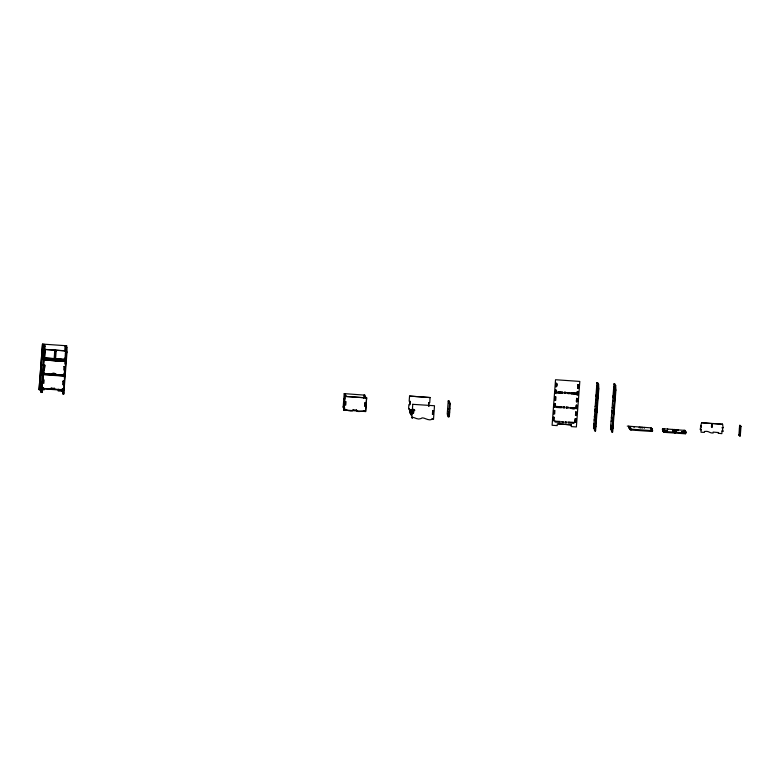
<?xml version="1.0" encoding="UTF-8"?>
<svg xmlns="http://www.w3.org/2000/svg" width="780" height="780" viewBox="0 0 780 780"><rect width="100%" height="100%" fill="white"/><g stroke="black" fill="none" stroke-linecap="round" stroke-linejoin="round"><path stroke-width="1.17" d="M42.5 344.087L39.049 389.62L42.5 344.087L66.778 345.774L66.368 351.858M40.755 389.737L40.092 390.088L40.228 388.391L41.008 392.057L42.052 392.525L42.383 388.274M41.184 385.69L40.326 385.632L40.55 387.094M40.453 386.89L40.521 386.041M41.574 372.265L41.642 371.407M42.705 357.63L42.764 356.782M41.672 372.469L41.447 370.997C42.354 373.61 41.038 371.962 42.685 371.875M40.93 387.913L40.901 386.86L41.749 386.919L41.691 387.767L40.833 387.709L41.779 387.972M42.88 372.284L42.023 372.226L41.954 373.084M41.087 387.27L41.311 388.732L41.087 387.27L41.945 387.328M43.563 354.52C42.764 358.43 44.636 353.613 42.568 354.364M41.203 392.467L44.431 350.444L44.216 346.018L43.397 344.253L40.092 390.088M41.213 388.528L41.282 387.68M42.344 373.903L42.403 373.045M43.465 359.268L43.534 358.42M44.285 356.284L44.158 357.981L54.161 358.683L54.639 359.707L44.636 359.014L44.099 357.864L61.552 359.093L61.532 360.048M44.811 349.479L45.074 346.076L44.255 344.311M41.633 392.496L44.86 350.473M42.052 392.525L41.993 390.419L41.145 390.361M42.91 381.469L43.504 373.639M43.68 371.377L44.031 366.834M44.558 360.029L45.289 350.503L44.762 349.372L65.627 350.825L66.154 351.956L65.159 364.884M43.036 382.044L43.212 379.782L42.998 383.282L43.846 383.341L44.109 379.938L43.261 379.88M43.826 371.738L45.24 365.313L44.333 365.147M42.617 387.436L42.549 388.284M43.748 372.801L43.68 373.649M44.119 368.648L44.382 365.245M43.475 387.494L43.407 388.343M52.816 359.444L52.835 358.488M51.168 388.031L51.1 388.879M52.299 373.396L52.231 374.244M54.093 359.531L54.814 350.171L43.953 349.421M55.409 353.632L54.502 353.476L54.766 350.074L55.292 351.195L54.386 360.145L55.429 360.613L56.15 351.253L55.624 350.132M64.867 359.102L65.501 360.457L55.497 359.765L55.253 355.68M54.59 388.264L54.522 389.113M55.76 373.737C56.248 375.336 54.59 372.002 52.348 373.503M58.334 389.249L58.198 390.956L63.287 391.209M64.681 351.429L65.12 345.764L65.939 347.529L64.993 360.37M62.283 388.801L62.224 389.649M62.927 381.244L63.775 381.303L63.511 384.706L62.663 384.647L62.878 381.147M63.414 374.166L63.346 375.024M64.857 366.571L64.642 370.081L63.785 370.022L63.999 366.512M64.906 360.185L65.101 357.63L66.008 357.796L66.095 355.992M65.627 350.825L65.364 354.227L66.271 354.393M62.732 393.569L62.858 391.862L63.716 391.921L63.775 394.036L62.732 393.569L63.58 393.627M63.121 389.815L63.19 388.966L62.332 388.908M64.252 375.18L64.262 374.224M64.35 373.162L64.516 371.036M65.091 363.509L65.247 361.471M62.917 393.978L63.248 389.727M63.599 385.183L63.941 380.65M64.291 376.116L64.72 370.558M64.34 378.154L64.526 375.765M63.775 394.036L67.012 352.014L66.797 347.587L65.968 345.823M63.346 394.007L66.583 351.985M63.853 389.249L63.882 390.302L63.667 388.84L63.95 389.454M66.105 359.99L65.949 360.633M364.786 395.148L344.224 393.617L343.171 407.228L344.506 410.095L344.526 409.149M344.662 407.667L343.814 407.608L343.746 408.457L344.604 408.515M343.863 409.958L344.906 396.347L366.629 397.849L365.625 411.567L343.863 409.958L344.458 409.997M343.912 410.056L344.906 396.347M344.273 409.588L344.331 408.74M344.897 404.995L345.111 401.485L346.018 401.651L345.755 405.054L344.857 404.888M353.077 409.744C353.574 412.61 345.54 409.948 344.575 409.247M356.499 409.978C355.7 413.41 365.918 409.87 364.123 411.362M363.694 398.151L363.938 395.09L365.177 397.751M365.635 402.919L365.42 406.419L364.572 406.36L364.777 402.86M365.05 410.572L364.981 411.421M366.629 397.849L365.625 411.567M428.649 404.81L428.825 402.548L429.731 402.704L430.072 397.498L409.558 396.074L409.159 401.183L410.065 401.339L409.802 404.742L408.895 404.586L408.574 408.837L409.471 408.993L409.412 409.851L414.911 410.231M409.412 409.851L409.471 408.993M413.77 411.382L409.578 410.992L409.744 412.347L410.933 413.127L410.085 413.069L410.144 412.22L411.002 412.279L410.933 413.127M409.744 412.347L409.578 410.992M410.339 412.63L411.197 412.688L411.528 413.4L410.67 413.341L410.602 414.2L411.46 414.258L410.27 413.478L410.144 412.22M410.602 412.406L410.67 411.557L409.812 411.499M410.914 413.858L411.713 413.81L411.703 414.765L410.845 414.706L410.67 413.341M411.128 413.536L411.197 412.688M412.776 404.235L411.723 417.846L412.366 417.982C412.659 415.75 417.349 420.508 420.917 418.577C423.023 415.945 427.937 421.512 432.042 419.357L432.052 418.402L433.495 419.455L434.489 405.736L412.815 404.332M412.386 417.037L412.366 417.982M413.829 409.432L413.615 412.942L412.718 412.776L412.981 409.373L413.878 409.539L412.981 409.373M412.766 412.883L413.029 409.481M428.61 406.048L428.825 402.548M432.432 414.248L433.241 414.209L432.432 414.248L432.647 410.748L433.543 410.904L432.647 410.748M433.29 414.307L433.505 410.806M448.227 416.812L447.242 413.702L448.227 400.94L449.085 400.998L450.323 403.669L449.339 416.432L448.295 415.954L448.227 416.812L449.339 416.432M448.929 403.046L449.085 400.998M448.49 416.364L448.812 412.113L449.67 412.171M448.812 412.113L449.465 403.611L448.227 400.94M571.331 424.788L571.243 426.592L576.371 426.952L579.823 381.42L555.535 379.733L552.094 425.266L557.222 425.617L557.31 423.813L571.379 424.895L558.47 423.901M553.254 420.625L553.517 417.222L554.365 417.281L554.151 420.79L553.254 420.625L553.517 417.222M553.78 413.819L554.034 410.416L554.892 410.475L554.678 413.985L553.78 413.819L554.083 410.524M554.297 407.014C556.033 398.522 552.523 408.067 555.204 407.18L555.467 403.777L554.609 403.718M554.824 400.208L555.087 396.805L555.945 396.864L555.731 400.374L554.824 400.208L555.087 396.805M555.35 393.403L555.614 390L556.51 390.166L556.247 393.569L555.35 393.403L555.614 390M555.867 386.597L556.13 383.194C559.865 383.809 553.956 391.151 556.13 383.194M555.106 421.102L555.087 422.048L560.216 422.409L560.235 421.453L555.155 421.2M556.237 406.468L556.218 407.423L561.346 407.774L561.366 406.819L556.237 406.468L561.366 406.819M562.487 392.194L562.468 393.139L557.339 392.788C555.955 390.058 568.649 393.529 559.114 392.057M561.951 421.57L561.932 422.526L563.638 422.643L563.657 421.688L562 421.678M563.072 406.945L563.053 407.891L564.769 408.018L564.788 407.062L563.072 406.945L564.788 407.062M565.909 392.428L565.89 393.383L564.184 393.266L564.203 392.311L565.909 392.428L564.203 392.311M565.305 422.662L565.373 421.814L567.079 421.931L567.06 422.887L565.354 422.76L565.373 421.814M566.543 407.277L566.475 408.135L566.495 407.18L568.25 407.404L566.495 407.18M569.332 392.662L569.312 393.617L567.606 393.5L567.616 392.545L569.38 392.769L567.616 392.545M567.606 393.5L567.664 392.652M566.426 408.028L568.191 408.252L568.201 407.296M568.727 422.897L568.786 422.048L573.924 422.409L573.904 423.355L568.766 423.004L568.786 422.048M569.849 408.272C569.039 406.887 572.89 409.919 575.026 408.73L575.045 407.774L571.672 407.638M576.167 393.139L576.157 394.095L571.018 393.734L571.038 392.788L576.215 393.247L571.038 392.788M571.018 393.734L571.087 392.886M574.967 422.136L575.231 418.733L576.088 418.792L575.874 422.302L574.967 422.136L575.231 418.733M575.494 415.331L575.757 411.928L576.615 411.986L576.4 415.496L575.494 415.331L575.757 411.928M576.02 408.525C577.707 400.12 574.285 409.529 576.917 408.691L577.181 405.288L576.332 405.22M576.547 401.719L576.8 398.317C580.534 398.931 574.636 406.273 576.8 398.317M577.063 394.914L577.327 391.511L578.185 391.57L577.97 395.08L577.063 394.914L577.327 391.511M577.59 388.108L577.853 384.706L578.711 384.764L578.497 388.274L577.59 388.108L577.853 384.706M593.619 428.444L596.924 382.61L597.782 382.668L598.601 384.433L598.816 388.859L595.579 430.882L594.535 430.414L593.755 426.748L593.619 428.444L594.477 428.503L594.604 426.806M594.925 425.51L593.785 424.837L593.853 423.988L594.711 424.047L594.74 425.1L593.882 425.041M594.974 409.354L595.198 410.826L594.974 409.354L595.832 409.412M594.077 425.451L593.853 423.988M596.388 395.343L596.329 396.191L596.105 394.729L597.246 395.401M597.373 396.659L596.515 396.601L596.486 395.548L597.343 395.606M596.885 411.674C594.672 411.908 595.706 409.529 595.959 412.464L596.817 412.523L596.593 411.06L595.745 410.992L595.959 412.464M594.555 426.475L595.696 427.157L595.471 425.685L594.614 425.627L594.838 427.089L594.428 425.217L594.457 426.27M597.821 396.63L597.948 397.888L597.09 397.829L596.681 395.957L596.71 397.01M594.731 430.823L597.958 388.801L597.743 384.374L596.924 382.61M597.09 397.829L596.866 396.367M596.408 410.641L596.437 411.703L595.481 411.44M595.159 430.852L598.387 388.83M611.949 421.18L611.101 421.122L610.535 429.224L611.578 429.692L611.705 427.996L610.857 427.937L610.721 429.634M611.998 421.288L611.149 421.229L611.627 414.316L612.076 410.543L612.934 410.602M611.929 411.021L612.144 407.511L613.002 407.569M613.529 400.764L612.67 400.706L612.407 404.108L612.193 407.618L613.051 407.677M613.577 400.871L612.719 400.813L612.934 397.303L613.714 387.094L614.572 387.153M613.207 395.909L613.431 397.381L613.207 395.909L614.152 396.181L613.304 396.113M614.62 387.26L613.762 387.202L614.026 383.799L614.884 383.857L615.703 385.622L615.917 390.049L612.68 432.071L611.637 431.603L610.857 427.937M612.027 426.699L611.179 426.64L610.954 425.178M611.335 425.997L611.364 427.05L611.335 425.997L612.193 426.055M613.684 396.932C613.655 398.931 613.031 395.84 614.542 397M613.987 412.854L612.68 412.825L612.651 411.772L613.606 412.035L613.918 413.712L613.06 413.654L612.846 412.181L613.694 412.24L613.918 413.712M614.63 397.205L613.782 397.147L613.714 397.995M611.939 428.279L611.715 426.816L611.939 428.279L612.797 428.337L612.856 427.489L611.812 427.021M613.899 398.404L613.967 397.556L614.192 399.019L613.899 398.404L615.05 399.077L614.825 397.615L612.983 397.41M614.065 395.967L614.279 397.439L612.934 397.303M611.832 432.013L615.059 389.99L614.845 385.564L614.026 383.799M613.06 413.654L612.846 412.181M613.538 412.893L613.509 411.83M612.797 428.337L612.573 426.875M614.757 398.463L614.825 397.615M612.261 432.042L615.488 390.019M628.894 427.381L628.963 426.523L629.811 426.582L629.752 427.44L628.894 427.381L630.484 428.025L629.723 428.161L629.655 429.019L630.952 430.014L651.817 431.467L651.729 430.287L652.577 430.345L652.519 431.203L651.661 431.145L651.729 430.287M629.08 427.791L629.148 426.933M630.221 428.464L629.372 428.405L628.768 426.114M629.372 428.405C628.621 426.894 631.371 427.469 629.245 427.138M629.431 427.547L630.386 427.81L629.528 427.752L629.47 428.61M629.85 429.429L629.908 428.571M629.938 429.634L629.723 428.161M630.679 427.303L630.747 426.455M630.796 429.692L630.864 428.844L630.006 428.785M630.952 430.014L630.864 428.844M634.052 427.44L634.12 426.592M639.23 427.898L639.298 427.05M640.887 427.918L640.955 427.06L640.936 428.015M642.652 428.132L642.71 427.284M644.358 428.249L644.426 427.401M650.52 428.678L650.578 427.83L627.276 426.114M650.608 428.883L650.578 427.83M651.466 428.941L651.534 428.093L650.676 428.035M651.719 428.503L651.749 429.556L651.534 428.093M651.817 428.707L650.959 428.649L651.914 428.912L651.846 429.76M652.041 430.17L652.109 429.322L651.154 429.058L651.914 428.912M652.226 430.589L652.109 429.322M662.425 429.702L662.493 428.854L663.351 428.912L663.283 429.77L662.425 429.702L662.717 430.326L667.446 430.609L663.254 430.492L663.478 431.964L664.482 432.344L674.486 433.046L674.368 431.779L675.217 431.847L675.343 433.105L685.347 433.797L685.259 432.617L686.117 432.676L685.347 433.797M662.717 430.326L662.688 429.263M663.76 430.794L662.902 430.735L662.873 429.673L663.731 429.731L662.493 428.854M662.902 430.735L662.873 429.673M662.971 429.877L663.926 430.141L663.068 430.082L663 430.94M685.357 431.038C683.865 430.433 686.78 433.7 685.064 430.423L663.254 428.707L663.283 429.77M663.38 431.759L663.448 430.901M663.478 431.964L663.254 430.492M664.219 429.634L664.277 428.785M664.336 432.023L664.394 431.174L663.546 431.106M664.482 432.344L664.394 431.174M667.582 429.77L667.651 428.912M672.769 430.228L672.828 429.38M674.427 430.238L674.495 429.39L674.476 430.345M674.486 433.046L674.368 431.779M675.343 433.105L675.217 431.847M676.182 430.462L676.25 429.614M677.849 430.482L677.917 429.634L677.898 430.579M684.148 431.213L684.118 430.16M685.006 431.272L685.064 430.423M685.669 432.705L685.639 431.652L684.694 431.389L685.542 431.447M685.766 432.91L685.834 432.061L681.466 431.584L685.639 431.652M700.323 429.575L701.181 429.634L700.323 429.575L700.411 427.772L701.308 427.937L701.395 426.133L700.538 426.065L701.395 426.133M700.586 426.173L701.659 422.731L711.711 423.52L701.659 422.731M701.132 429.536L700.986 432.188L704.399 432.422L704.418 431.467C709.517 430.667 708.942 433.27 713.125 433.027L713.144 432.081L718.487 432.549L718.429 433.397L718.487 432.549M712.51 423.481L722.563 424.281L712.51 423.481L712.296 426.982L711.448 426.923L711.662 423.423M718.38 433.3L721.851 433.641L721.997 430.979L722.894 431.145L721.997 430.979M722.26 427.577L723.158 427.742L722.26 427.577L722.894 431.145M722.514 424.174L723.158 427.742M740.279 435.913L740.064 434.44L739.996 435.298L738.952 434.821L739.615 425.363L740.474 425.422L741 426.553L740.279 435.913L739.42 435.844L739.303 434.587M739.42 435.844L740.142 426.494L739.615 425.363M739.996 435.298L740.074 431.311M597.743 384.374L598.601 384.433M614.845 385.564L615.703 385.622M44.216 346.018L45.074 346.076M65.939 347.529L66.797 347.587M597.47 385.973L596.661 386.012M597.48 387.777L598.338 387.835M614.582 388.966L615.44 389.025M55.672 350.23L66.534 350.99M597.958 388.801L598.816 388.859M615.059 389.99L615.917 390.049M44.431 350.444L45.289 350.503M55.292 351.195L56.15 351.253M66.154 351.956L67.012 352.014M597.207 389.376C595.091 389.074 599.059 389.62 597.178 391.072M66.134 356.09L65.237 355.933M567.557 393.393L569.312 393.617M570.98 393.637L576.157 394.095M613.49 396.523L614.347 396.591M613.139 396.767L614.445 396.796M597.441 395.811L596.486 395.548M596.135 395.782L596.992 395.84M613.236 396.971L614.094 397.03M62.692 359.171L65.822 359.375M55.019 358.741L65.023 359.434M597.275 396.454L595.832 396.123L597.178 396.25L596.895 395.635M65.062 359.512L66.203 360.194L65.344 360.136M614.065 397.761L614.923 397.819M65.159 359.726L66.008 359.785M54.356 359.093L55.204 359.151M54.444 359.297L55.302 359.356M597.158 396.981L598.007 397.04M614.26 398.171L615.108 398.229M596.798 397.215L597.948 397.888M596.895 397.42L597.753 397.478M613.996 398.609L614.855 398.668M54.288 359.941L55.146 359.999M65.432 361.306L44.567 359.863L44.226 359.122M42.685 364.728L41.779 364.572M64.048 366.619L64.906 366.678M595.9 406.39L595.042 406.331L595.949 406.487M430.121 397.605L409.558 396.074M569.966 407.521L575.045 407.774M595.072 409.558L595.93 409.617M595.637 409.793L594.779 409.734L595.686 409.89M41.74 371.611L42.403 371.26M594.916 410.202L595.764 410.27M41.925 372.021L42.783 372.079M595.004 410.416L595.861 410.475M595.647 410.787L596.505 410.845M613.606 412.035L612.651 411.772M595.832 411.197L596.69 411.265M612.934 412.386L613.792 412.444M43.797 372.908L44.596 372.86L44.538 373.718M63.463 374.273L64.311 374.332M613.441 412.688L612.68 412.825M65.228 375.151L43.085 373.61L64.798 375.122M595.676 411.85L596.817 412.523M595.774 412.055L596.622 412.113M64.311 375.94L43.29 374.166M41.896 374.936L40.999 374.78M449.465 403.611L450.323 403.669M344.955 396.445L366.678 397.956M344.682 398.785L343.824 398.726L344.731 398.882M740.142 426.494L741 426.553M595.111 416.598L594.262 416.54L595.159 416.695M611.364 417.719L612.212 417.778M611.413 417.827L612.261 417.885M428.571 405.951L429.419 406.01M740.21 428.825L739.411 428.873M364.825 402.958L365.683 403.016M449.124 408.817L449.933 408.769M447.525 409.344L448.383 409.402M447.574 409.451L448.432 409.51M594.857 420.001L593.999 419.942L594.896 420.098M41.369 381.742L40.472 381.586M409.363 409.744L413.761 410.056M41.116 385.144L40.209 384.988M593.95 424.193L594.799 424.252M40.423 385.837L41.272 385.895M447.437 414.112L448.295 414.17M594.136 424.603L594.994 424.661M611.237 425.792L612.095 425.851M738.952 434.821L739.801 434.879M593.785 424.837L595.091 424.866M610.984 426.231L612.29 426.26M344.263 407.803L343.415 407.745L343.239 406.38M447.369 414.96L448.227 415.028M412.718 412.776L413.615 412.942M739.235 435.435L740.093 435.503M41.847 387.124L40.901 386.86M652.197 429.526L651.349 429.468L652.577 430.345M611.267 426.845L612.125 426.904M672.623 431.067L676.221 431.32L672.799 431.077M41.184 387.475L42.042 387.533M42.666 387.533L43.524 387.601M51.217 388.128L54.639 388.372M594.711 425.831L595.569 425.89M629.275 428.2L630.133 428.259M662.815 430.531L663.663 430.589M594.906 426.241L595.754 426.299M612.008 427.43L612.856 427.489M343.931 408.866L344.789 408.925M611.657 427.664L612.505 427.723M64.106 389.785L42.003 388.343M353.125 409.841L356.548 410.075M364.24 410.611L365.098 410.67M594.643 426.68L595.501 426.738M611.744 427.869L612.602 427.927M631.02 429.166L651.875 430.619M664.55 431.496L674.554 432.188M675.412 432.256L685.415 432.949M363.938 410.953L364.786 411.011M674.3 432.637L675.158 432.695M39 389.522L44.128 389.873M593.434 428.035L594.282 428.093M610.535 429.224L611.383 429.283M594.535 430.414L595.579 430.882M41.008 392.057L41.866 392.116M712.296 426.982L711.448 426.923M685.834 432.061L686.117 432.676M629.811 426.582L629.752 427.44M612.076 410.543L612.3 412.006L612.017 411.392M597.09 392.876L596.914 394.475M611.617 426.611L611.462 427.255M610.886 426.026L611.179 426.64M595.452 410.377L595.296 411.031M594.331 425.012L594.165 425.656M565.89 393.383L564.184 393.266M562.468 393.139L557.339 392.788M448.753 416.149L449.085 416.871M410.065 401.339L409.802 404.742M410.67 411.557L411.002 412.279M410.602 414.2L410.845 414.706M364.738 395.041L366.025 397.81M345.121 393.783L346.359 396.445M344.224 393.617L345.511 396.386M64.72 376.145L43.046 374.731M63.024 390.244L42.169 388.801M62.478 391.248L61.62 391.19M42.959 357.191L42.988 358.244L42.578 356.372L42.802 357.835M43.241 357.805L43.085 358.449M40.326 385.632L40.736 387.504L40.706 386.451M43.777 351.019L43.7 352.823L43.777 351.019M42.217 372.635L42.432 374.107L42.217 372.635M43.339 358.01L43.563 359.473L43.339 358.01M612.466 411.362L612.495 412.415L612.466 411.362M614.143 393.968L614.065 395.772L614.143 393.968M614.406 390.565L614.328 392.369L614.406 390.565M65.852 361.51L44.128 359.999L65.852 361.51M596.427 399.584L595.569 399.526L596.476 399.682"/></g></svg>
